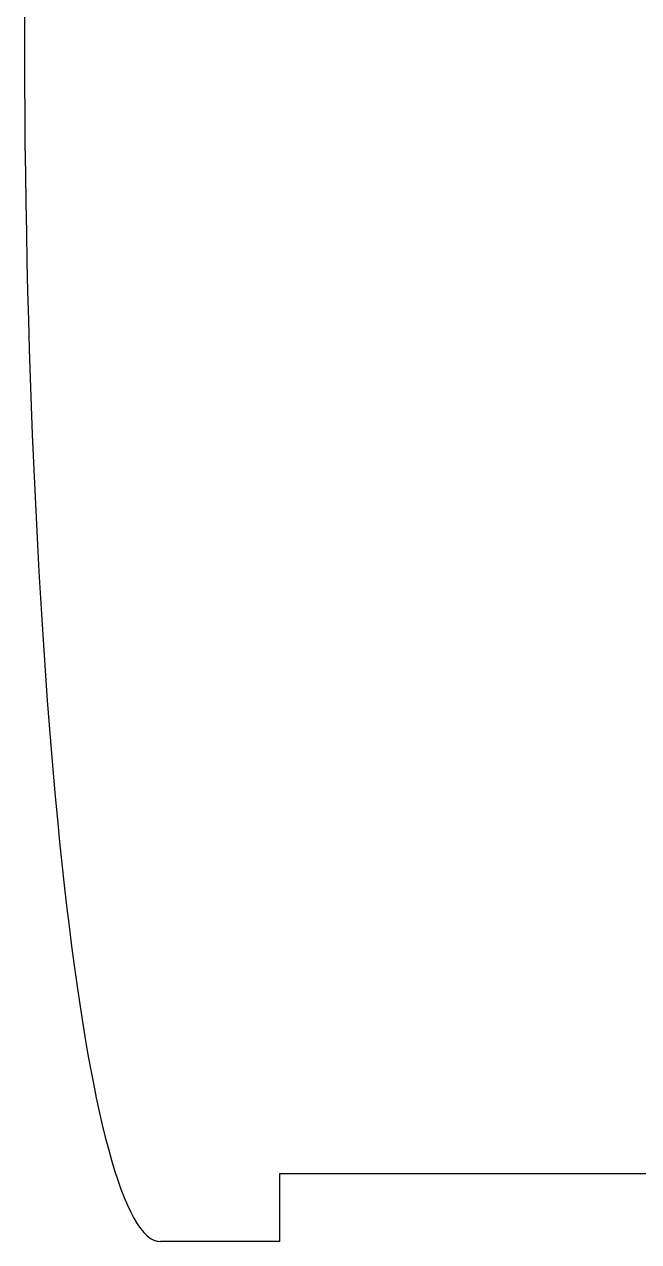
# Model space of a CAD drawing. Extents: x -91 to 271, y -72 to 72.
# Drawn here: x -91 to -54.9, y -71.5 to 0 of the extents above; entities that cross this region are included whole.
import ezdxf

# ---------------------------------------------------------------- set-up
doc = ezdxf.new("R2010")
doc.units = 0
doc.layers.get('0').update_dxf_attribs({"linetype": 'CONTINUOUS'})

msp = doc.modelspace()

# ---------------------------------------------------------------- linework, layer by layer
for p, q in [((-76, -67.5), (76, -67.5)), ((-76, -67.5), (-76, -71.5)), ((-76, -71.5), (-83, -71.5))]:
    msp.add_line(p, q)
msp.add_polyline3d([(-90.998, 1.755, 0), (-91, 0, 0), (-90.998, -1.755, 0), (-90.99, -3.508, 0), (-90.978, -5.26, 0), (-90.962, -7.008, 0), (-90.94, -8.752, 0), (-90.913, -10.491, 0), (-90.882, -12.224, 0), (-90.846, -13.949, 0), (-90.806, -15.666, 0), (-90.76, -17.373, 0), (-90.71, -19.07, 0), (-90.656, -20.755, 0), (-90.596, -22.428, 0), (-90.532, -24.088, 0), (-90.464, -25.733, 0), (-90.391, -27.362, 0), (-90.314, -28.975, 0), (-90.232, -30.57, 0), (-90.146, -32.147, 0), (-90.055, -33.705, 0), (-89.961, -35.242, 0), (-89.862, -36.758, 0), (-89.759, -38.252, 0), (-89.652, -39.723, 0), (-89.541, -41.17, 0), (-89.426, -42.593, 0), (-89.307, -43.989, 0), (-89.184, -45.359, 0), (-89.058, -46.702, 0), (-88.928, -48.017, 0), (-88.794, -49.302, 0), (-88.657, -50.558, 0), (-88.516, -51.784, 0), (-88.373, -52.978, 0), (-88.225, -54.14, 0), (-88.075, -55.27, 0), (-87.922, -56.367, 0), (-87.766, -57.429, 0), (-87.606, -58.457, 0), (-87.445, -59.45, 0), (-87.28, -60.407, 0), (-87.113, -61.328, 0), (-86.943, -62.211, 0), (-86.771, -63.057, 0), (-86.597, -63.865, 0), (-86.42, -64.635, 0), (-86.242, -65.366, 0), (-86.061, -66.057, 0), (-85.879, -66.709, 0), (-85.695, -67.32, 0), (-85.51, -67.891, 0), (-85.322, -68.421, 0), (-85.134, -68.91, 0), (-84.944, -69.357, 0), (-84.753, -69.763, 0), (-84.561, -70.126, 0), (-84.368, -70.447, 0), (-84.174, -70.726, 0), (-83.979, -70.962, 0), (-83.784, -71.156, 0), (-83.588, -71.306, 0), (-83.392, -71.414, 0), (-83.196, -71.478, 0), (-83, -71.5, 0)])

doc.saveas('drawing.dxf')
